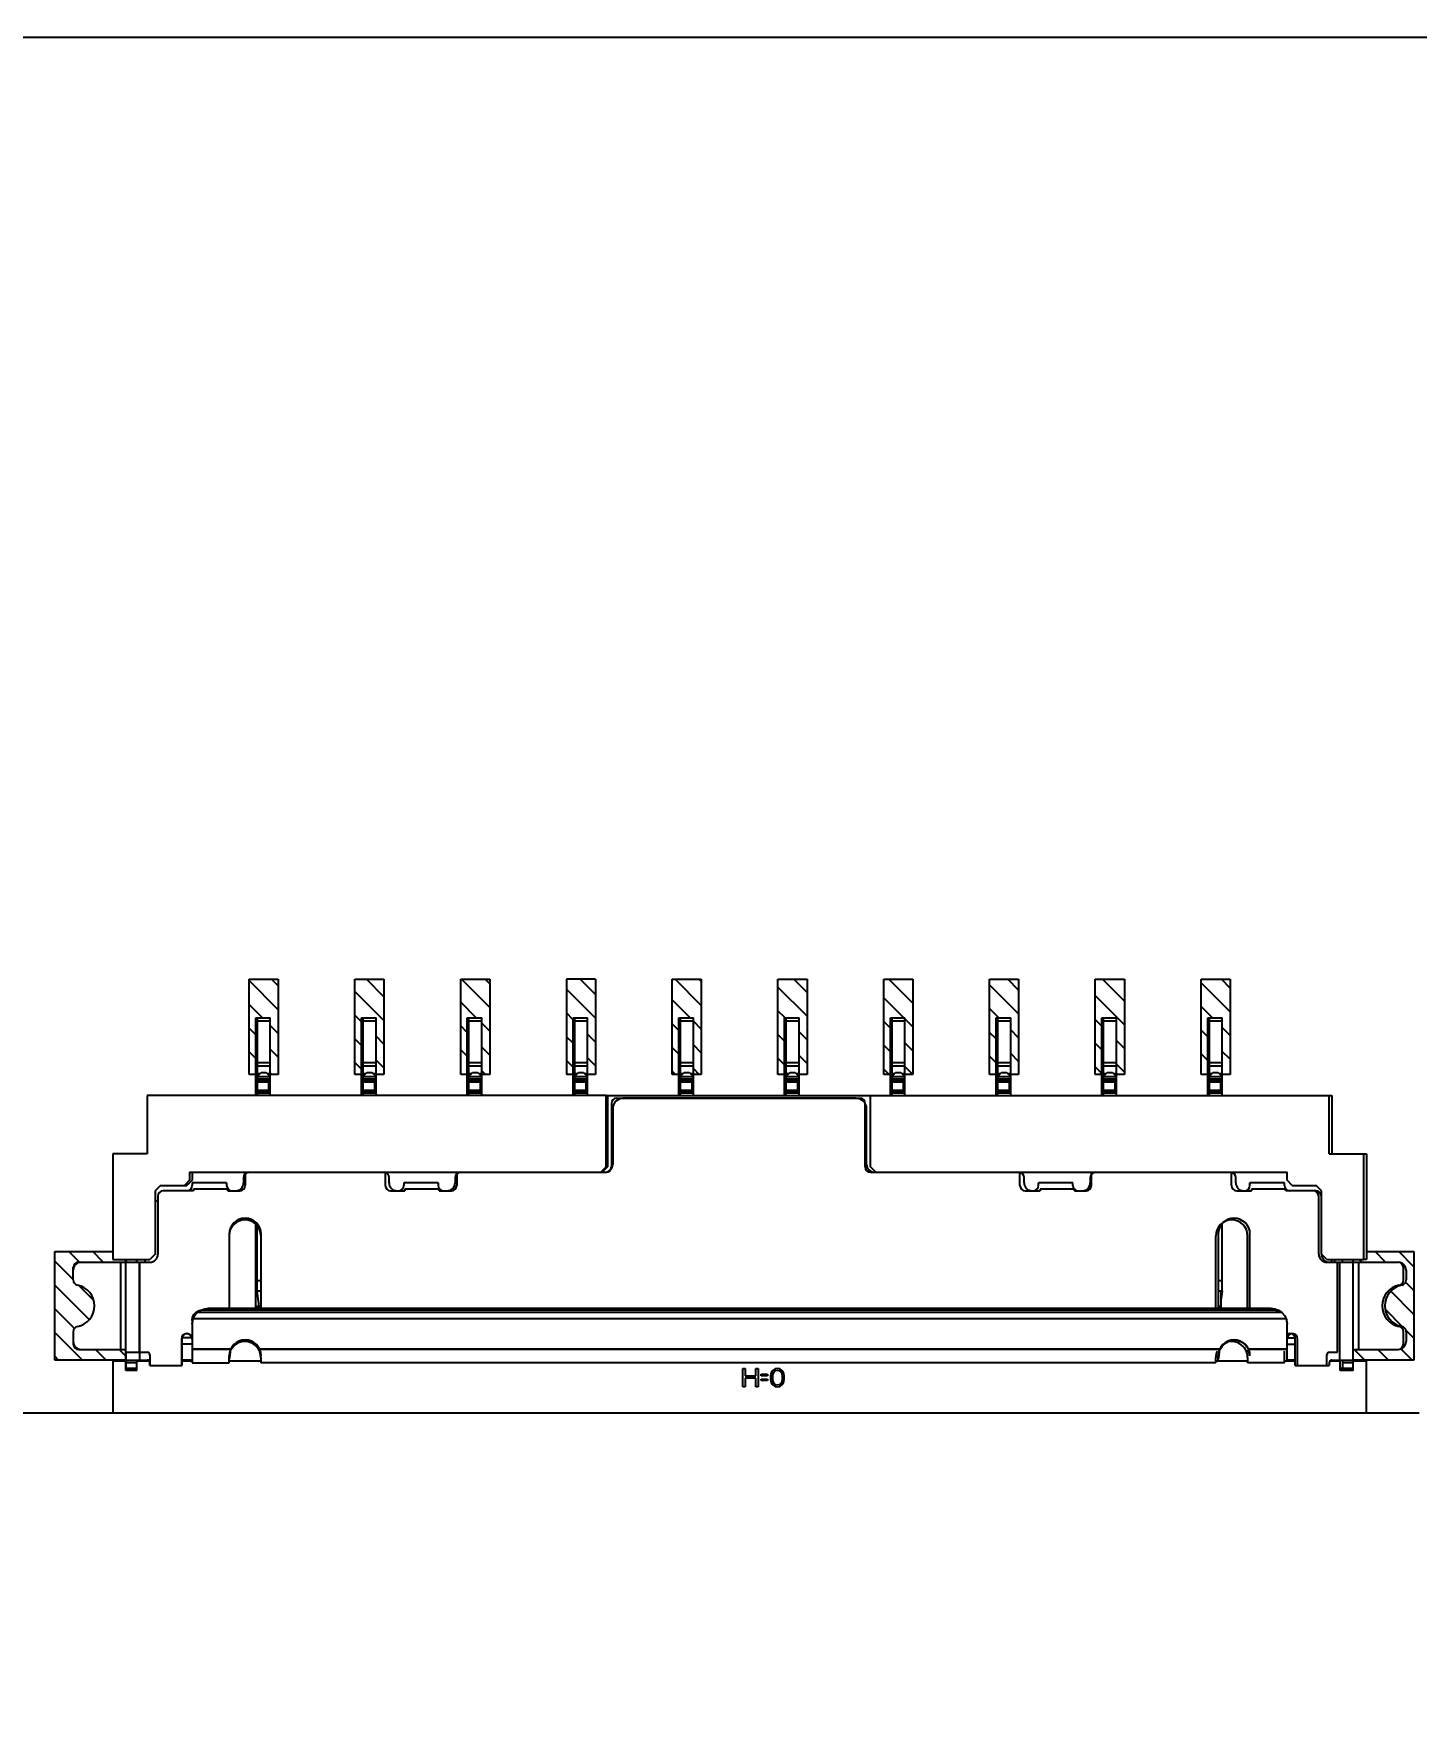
# Model space of a CAD drawing. Header units: millimetres. Extents: x 0 to 594, y 0 to 420.
# Drawn here: x 150.83 to 176.99, y 193.61 to 225.19 of the extents above; entities that cross this region are included whole.
import ezdxf

# ---------------------------------------------------------------- set-up
doc = ezdxf.new("R2010")
doc.units = ezdxf.units.MM
doc.header["$LTSCALE"] = 32.67
doc.layers.get('0').update_dxf_attribs({"linetype": 'CONTINUOUS'})
doc.styles.get("Standard").update_dxf_attribs({"font": 'txt', "width": 0.8})
doc.dimstyles.new('DIMSTYLE_1', dxfattribs={"dimtxt": 2.5, "dimasz": 3, "dimexe": 1.5, "dimexo": 1.2, "dimtad": 1, "dimdsep": 46, "dimtxsty": 'STANDARD', "dimblk": '_FILLED', "dimblk1": '_FILLED', "dimblk2": '_FILLED', "dimcen": 0.09, "dimazin": 2, "dimtp": 0.01, "dimtm": 0.01, "dimtfac": 1, "dimtofl": 0, "dimtmove": 0, "dimatfit": 3, "dimldrblk": '_FILLED', "dimfxl": 1, "dimtolj": 1, "dimarcsym": 0})

# ---------------------------------------------------------------- blocks, each defined once
blk = doc.blocks.new('_FILLED')
at = {"color": 0, "linetype": 'BYBLOCK'}
blk.add_solid([(0, 0), (-1, 0.167), (-1, -0.167)], dxfattribs=at)
blk = doc.blocks.new('*D5')
at = {"color": 7, "linetype": 'CONTINUOUS'}
for p, q in [((255.285, 223.809), (255.285, 182.196)), ((120.285, 192.909), (120.285, 182.196)), ((120.285, 183.696), (187.785, 183.696)), ((255.285, 183.696), (187.785, 183.696))]:
    blk.add_line(p, q, dxfattribs=at)
at = {"color": 7, "linetype": 'CONTINUOUS', "xscale": 3, "yscale": 3, "zscale": 3, "rotation": 180}
blk.add_blockref('_FILLED', (120.285, 183.696), dxfattribs=at)
at = {"color": 7, "linetype": 'CONTINUOUS', "xscale": 3, "yscale": 3, "zscale": 3}
blk.add_blockref('_FILLED', (255.285, 183.696), dxfattribs=at)
at = {"color": 7, "linetype": 'CONTINUOUS', "insert": (186.968, 186.821), "char_height": 2.5, "width": 6, "attachment_point": 2, "line_spacing_factor": 0.9}
blk.add_mtext('135', dxfattribs=at)
blk = doc.blocks.new('*D6')
at = {"color": 7, "linetype": 'CONTINUOUS'}
for p, q in [((255.285, 223.809), (255.285, 175.774)), ((119.285, 219.309), (119.285, 175.774)), ((119.285, 177.274), (187.285, 177.274)), ((255.285, 177.274), (187.285, 177.274))]:
    blk.add_line(p, q, dxfattribs=at)
at = {"color": 7, "linetype": 'CONTINUOUS', "xscale": 3, "yscale": 3, "zscale": 3, "rotation": 180}
blk.add_blockref('_FILLED', (119.285, 177.274), dxfattribs=at)
at = {"color": 7, "linetype": 'CONTINUOUS', "xscale": 3, "yscale": 3, "zscale": 3}
blk.add_blockref('_FILLED', (255.285, 177.274), dxfattribs=at)
at = {"color": 7, "linetype": 'CONTINUOUS', "insert": (187.301, 180.399), "char_height": 2.5, "width": 6, "attachment_point": 2, "line_spacing_factor": 0.9}
blk.add_mtext('136', dxfattribs=at)
blk = doc.blocks.new('*D8')
at = {"color": 7, "linetype": 'CONTINUOUS'}
for p, q in [((95.308, 225.109), (95.308, 230.109)), ((95.308, 230.109), (95.308, 222.809)), ((253.985, 225.109), (93.808, 225.109)), ((95.308, 209.895), (95.308, 222.809)), ((118.085, 220.509), (93.808, 220.509)), ((95.308, 220.509), (95.308, 209.895))]:
    blk.add_line(p, q, dxfattribs=at)
at = {"color": 7, "linetype": 'CONTINUOUS', "xscale": 3, "yscale": 3, "zscale": 3}
for p, rotation in [((95.308, 225.109), 270), ((95.308, 220.509), 90)]:
    blk.add_blockref('_FILLED', p, dxfattribs=dict(at, rotation=rotation))
at = {"color": 7, "linetype": 'CONTINUOUS', "insert": (92.183, 215.895), "char_height": 2.5, "width": 6, "attachment_point": 3, "rotation": 90, "line_spacing_factor": 0.9}
blk.add_mtext('4.6', dxfattribs=at)
blk = doc.blocks.new('*D9')
at = {"color": 7, "linetype": 'CONTINUOUS'}
for p, q in [((253.985, 225.109), (90.133, 225.109)), ((91.633, 225.109), (91.633, 209.609)), ((91.633, 194.109), (91.633, 209.609)), ((119.085, 194.109), (90.133, 194.109))]:
    blk.add_line(p, q, dxfattribs=at)
at = {"color": 7, "linetype": 'CONTINUOUS', "xscale": 3, "yscale": 3, "zscale": 3}
for p, rotation in [((91.633, 225.109), 90), ((91.633, 194.109), 270)]:
    blk.add_blockref('_FILLED', p, dxfattribs=dict(at, rotation=rotation))
at = {"color": 7, "linetype": 'CONTINUOUS', "insert": (88.508, 206.701), "char_height": 2.5, "width": 4, "attachment_point": 2, "rotation": 90, "line_spacing_factor": 0.9}
blk.add_mtext('31', dxfattribs=at)

msp = doc.modelspace()

# ---------------------------------------------------------------- linework, layer by layer
at = {"color": 40, "linetype": 'CONTINUOUS'}
for p, q in [((154.91, 205.509), (154.91, 207.309)), ((154.91, 207.309), (155.46, 207.309)), ((155.46, 206.733), (154.91, 207.283)), ((155.46, 207.182), (155.333, 207.309)), ((155.46, 207.309), (155.46, 205.509)), ((156.91, 205.509), (156.91, 207.309)), ((156.91, 207.309), (157.46, 207.309)), ((157.46, 206.978), (157.129, 207.309)), ((157.46, 207.309), (157.46, 205.509)), ((158.91, 205.509), (158.91, 207.309)), ((158.91, 207.309), (159.46, 207.309)), ((159.46, 206.774), (158.925, 207.309)), ((159.46, 207.223), (159.374, 207.309)), ((159.46, 207.309), (159.46, 205.509)), ((160.91, 207.309), (160.91, 205.509)), ((161.46, 207.309), (160.91, 207.309)), ((161.46, 207.019), (161.17, 207.309)), ((161.46, 207.309), (161.46, 205.509)), ((162.91, 205.509), (162.91, 207.309)), ((162.91, 207.309), (163.46, 207.309)), ((163.46, 206.815), (162.966, 207.309)), ((163.46, 207.264), (163.415, 207.309)), ((163.46, 207.309), (163.46, 205.509)), ((164.91, 205.509), (164.91, 207.309)), ((164.91, 207.309), (165.46, 207.309)), ((165.46, 206.611), (164.91, 207.161)), ((165.46, 207.06), (165.212, 207.309)), ((165.46, 207.309), (165.46, 205.509)), ((166.91, 205.509), (166.91, 207.309)), ((166.91, 207.309), (167.46, 207.309)), ((167.46, 206.856), (167.008, 207.309)), ((167.46, 207.305), (167.457, 207.309)), ((167.46, 207.309), (167.46, 205.509)), ((168.91, 205.509), (168.91, 207.309)), ((168.91, 207.309), (169.46, 207.309)), ((169.46, 206.652), (168.91, 207.202)), ((169.46, 207.101), (169.253, 207.309)), ((169.46, 207.309), (169.46, 205.509)), ((170.91, 205.509), (170.91, 207.309)), ((170.91, 207.309), (171.46, 207.309)), ((171.46, 206.897), (171.049, 207.309)), ((171.46, 207.309), (171.46, 205.509)), ((172.91, 205.509), (172.91, 207.309)), ((172.91, 207.309), (173.46, 207.309)), ((173.46, 206.693), (172.91, 207.243)), ((173.46, 207.142), (173.294, 207.309)), ((173.46, 207.309), (173.46, 205.509)), ((155.165, 206.579), (154.91, 206.834)), ((157.46, 206.529), (156.91, 207.079)), ((159.206, 206.579), (158.91, 206.875)), ((161.46, 206.57), (160.91, 207.12)), ((163.247, 206.579), (162.91, 206.916)), ((167.289, 206.579), (166.91, 206.957)), ((171.46, 206.448), (170.91, 206.998)), ((157.035, 206.505), (156.91, 206.63)), ((161.031, 206.55), (160.91, 206.671)), ((163.46, 206.366), (163.31, 206.516)), ((165.039, 206.583), (164.91, 206.712)), ((167.035, 206.383), (166.91, 206.508)), ((167.46, 206.407), (167.31, 206.557)), ((169.085, 206.579), (168.91, 206.753)), ((171.035, 206.424), (170.91, 206.549)), ((173.126, 206.579), (172.91, 206.794)), ((155.035, 206.26), (154.91, 206.385)), ((155.46, 206.284), (155.31, 206.434)), ((157.035, 206.056), (156.91, 206.181)), ((157.46, 206.08), (157.31, 206.23)), ((159.035, 206.301), (158.91, 206.426)), ((159.46, 206.325), (159.31, 206.475)), ((161.035, 206.097), (160.91, 206.222)), ((161.46, 206.121), (161.31, 206.271)), ((163.035, 206.342), (162.91, 206.467)), ((165.035, 206.138), (164.91, 206.263)), ((165.46, 206.162), (165.31, 206.312)), ((169.035, 206.179), (168.91, 206.304)), ((169.46, 206.203), (169.31, 206.353)), ((173.035, 206.22), (172.91, 206.345)), ((173.46, 206.244), (173.31, 206.394)), ((155.035, 205.811), (154.91, 205.936)), ((155.46, 205.835), (155.31, 205.985)), ((159.035, 205.852), (158.91, 205.977)), ((159.46, 205.876), (159.31, 206.026)), ((163.035, 205.893), (162.91, 206.018)), ((163.46, 205.917), (163.31, 206.067)), ((167.035, 205.934), (166.91, 206.059)), ((167.46, 205.958), (167.31, 206.108)), ((169.46, 205.754), (169.31, 205.904)), ((171.035, 205.975), (170.91, 206.1)), ((171.46, 205.999), (171.31, 206.149)), ((173.035, 205.771), (172.91, 205.896)), ((173.46, 205.795), (173.31, 205.945)), ((157.035, 205.607), (156.91, 205.732)), ((157.46, 205.631), (157.31, 205.781)), ((159.378, 205.509), (159.31, 205.577)), ((161.035, 205.648), (160.91, 205.773)), ((161.46, 205.672), (161.31, 205.822)), ((162.97, 205.509), (162.91, 205.569)), ((163.419, 205.509), (163.31, 205.618)), ((165.035, 205.689), (164.91, 205.814)), ((165.46, 205.713), (165.316, 205.858)), ((167.012, 205.509), (166.91, 205.61)), ((167.46, 205.509), (167.31, 205.659)), ((169.035, 205.73), (168.91, 205.855)), ((171.035, 205.526), (170.91, 205.651)), ((171.46, 205.55), (171.311, 205.7)), ((155.035, 205.509), (154.91, 205.509)), ((155.46, 205.509), (155.31, 205.509)), ((155.337, 205.509), (155.315, 205.532)), ((157.035, 205.509), (156.91, 205.509)), ((157.46, 205.509), (157.31, 205.509)), ((158.929, 205.509), (158.91, 205.528)), ((159.035, 205.509), (158.91, 205.509)), ((159.46, 205.509), (159.31, 205.509)), ((161.035, 205.509), (160.91, 205.509)), ((161.46, 205.509), (161.31, 205.509)), ((163.035, 205.509), (162.91, 205.509)), ((163.46, 205.509), (163.31, 205.509)), ((165.035, 205.509), (164.91, 205.509)), ((165.46, 205.509), (165.31, 205.509)), ((167.035, 205.509), (166.91, 205.509)), ((167.46, 205.509), (167.31, 205.509)), ((169.035, 205.509), (168.91, 205.509)), ((169.46, 205.509), (169.31, 205.509)), ((171.035, 205.509), (170.91, 205.509)), ((171.46, 205.509), (171.31, 205.509)), ((173.035, 205.509), (172.91, 205.509)), ((173.46, 205.509), (173.31, 205.509)), ((151.236, 200.109), (151.236, 202.159)), ((151.236, 202.159), (152.335, 202.159)), ((151.703, 201.959), (151.503, 202.159)), ((152.152, 201.959), (151.952, 202.159)), ((176.035, 202.159), (176.935, 202.159)), ((176.399, 201.959), (176.199, 202.159)), ((176.935, 201.871), (176.648, 202.159)), ((176.935, 202.159), (176.935, 200.109)), ((151.587, 201.626), (151.236, 201.977)), ((152.58, 201.98), (152.551, 202.009)), ((175.95, 201.959), (175.9, 202.009)), ((151.887, 200.877), (151.236, 201.528)), ((151.97, 201.243), (151.699, 201.514)), ((176.935, 201.422), (176.775, 201.582)), ((176.935, 200.973), (176.499, 201.41)), ((151.608, 200.707), (151.236, 201.079)), ((176.725, 200.734), (176.395, 201.065)), ((151.757, 200.109), (151.236, 200.63)), ((176.935, 200.524), (176.777, 200.683)), ((151.308, 200.109), (151.236, 200.181)), ((152.206, 200.109), (152.006, 200.309)), ((152.58, 200.183), (152.455, 200.309)), ((176.004, 200.109), (175.804, 200.309)), ((176.453, 200.109), (176.253, 200.309)), ((176.902, 200.109), (176.69, 200.321)), ((152.58, 200.109), (151.236, 200.109)), ((176.935, 200.109), (175.785, 200.109))]:
    msp.add_line(p, q, dxfattribs=at)
at = {"color": 7, "linetype": 'CONTINUOUS'}
for p, q in [((155.035, 205.11), (155.035, 206.579)), ((155.035, 206.579), (155.31, 206.579)), ((155.06, 206.579), (155.06, 205.475)), ((155.285, 206.575), (155.285, 206.579)), ((155.31, 205.11), (155.31, 206.579)), ((157.035, 205.11), (157.035, 206.579)), ((157.035, 206.579), (157.31, 206.579)), ((157.06, 206.579), (157.06, 205.475)), ((157.285, 206.575), (157.285, 206.579)), ((157.31, 205.11), (157.31, 206.579)), ((159.035, 205.11), (159.035, 206.579)), ((159.035, 206.579), (159.31, 206.579)), ((159.06, 206.579), (159.06, 205.475)), ((159.285, 206.575), (159.285, 206.579)), ((159.31, 205.11), (159.31, 206.579)), ((161.035, 205.11), (161.035, 206.579)), ((161.035, 206.579), (161.31, 206.579)), ((161.06, 206.579), (161.06, 205.475)), ((161.285, 206.575), (161.285, 206.579)), ((161.31, 205.11), (161.31, 206.579)), ((163.035, 205.11), (163.035, 206.579)), ((163.035, 206.579), (163.31, 206.579)), ((163.06, 206.579), (163.06, 205.475)), ((163.285, 206.575), (163.285, 206.579)), ((163.31, 205.11), (163.31, 206.579)), ((165.035, 205.11), (165.035, 206.579)), ((165.035, 206.579), (165.31, 206.579)), ((165.06, 206.579), (165.06, 205.475)), ((165.285, 206.575), (165.285, 206.579)), ((165.31, 205.11), (165.31, 206.579)), ((167.035, 205.11), (167.035, 206.579)), ((167.035, 206.579), (167.31, 206.579)), ((167.06, 206.579), (167.06, 205.475)), ((167.285, 206.575), (167.285, 206.579)), ((167.31, 205.11), (167.31, 206.579)), ((169.035, 205.11), (169.035, 206.579)), ((169.035, 206.579), (169.31, 206.579)), ((169.06, 206.579), (169.06, 205.475)), ((169.285, 206.575), (169.285, 206.579)), ((169.31, 205.11), (169.31, 206.579)), ((171.035, 205.11), (171.035, 206.579)), ((171.035, 206.579), (171.31, 206.579)), ((171.06, 206.579), (171.06, 205.475)), ((171.285, 206.575), (171.285, 206.579)), ((171.31, 205.11), (171.31, 206.579)), ((173.035, 205.11), (173.035, 206.579)), ((173.035, 206.579), (173.31, 206.579)), ((173.06, 206.579), (173.06, 205.475)), ((173.285, 206.575), (173.285, 206.579)), ((173.31, 205.11), (173.31, 206.579)), ((155.035, 205.46), (155.06, 205.46)), ((155.06, 205.469), (155.135, 205.544)), ((155.06, 205.469), (155.06, 205.11)), ((155.06, 205.469), (155.31, 205.469)), ((155.135, 205.544), (155.235, 205.544)), ((155.235, 205.544), (155.31, 205.469)), ((155.285, 205.189), (155.285, 205.36)), ((157.035, 205.46), (157.06, 205.46)), ((157.06, 205.469), (157.135, 205.544)), ((157.06, 205.469), (157.06, 205.11)), ((157.06, 205.469), (157.31, 205.469)), ((157.135, 205.544), (157.235, 205.544)), ((157.235, 205.544), (157.31, 205.469)), ((157.285, 205.189), (157.285, 205.36)), ((159.035, 205.46), (159.06, 205.46)), ((159.06, 205.469), (159.135, 205.544)), ((159.06, 205.469), (159.06, 205.11)), ((159.06, 205.469), (159.31, 205.469)), ((159.135, 205.544), (159.235, 205.544)), ((159.235, 205.544), (159.31, 205.469)), ((159.285, 205.189), (159.285, 205.36)), ((161.035, 205.46), (161.06, 205.46)), ((161.06, 205.469), (161.135, 205.544)), ((161.06, 205.469), (161.06, 205.11)), ((161.06, 205.469), (161.31, 205.469)), ((161.135, 205.544), (161.235, 205.544)), ((161.235, 205.544), (161.31, 205.469)), ((161.285, 205.189), (161.285, 205.36)), ((163.035, 205.46), (163.06, 205.46)), ((163.06, 205.469), (163.135, 205.544)), ((163.06, 205.469), (163.06, 205.11)), ((163.06, 205.469), (163.31, 205.469)), ((163.135, 205.544), (163.235, 205.544)), ((163.235, 205.544), (163.31, 205.469)), ((163.285, 205.189), (163.285, 205.36)), ((165.035, 205.46), (165.06, 205.46)), ((165.06, 205.469), (165.135, 205.544)), ((165.06, 205.469), (165.06, 205.11)), ((165.06, 205.469), (165.31, 205.469)), ((165.135, 205.544), (165.235, 205.544)), ((165.235, 205.544), (165.31, 205.469)), ((165.285, 205.189), (165.285, 205.36)), ((167.035, 205.46), (167.06, 205.46)), ((167.06, 205.469), (167.135, 205.544)), ((167.06, 205.469), (167.06, 205.11)), ((167.06, 205.469), (167.31, 205.469)), ((167.135, 205.544), (167.235, 205.544)), ((167.235, 205.544), (167.31, 205.469)), ((167.285, 205.189), (167.285, 205.36)), ((169.035, 205.46), (169.06, 205.46)), ((169.06, 205.469), (169.135, 205.544)), ((169.06, 205.469), (169.06, 205.11)), ((169.06, 205.469), (169.31, 205.469)), ((169.135, 205.544), (169.235, 205.544)), ((169.235, 205.544), (169.31, 205.469)), ((169.285, 205.189), (169.285, 205.36)), ((171.035, 205.46), (171.06, 205.46)), ((171.06, 205.469), (171.135, 205.544)), ((171.06, 205.469), (171.06, 205.11)), ((171.06, 205.469), (171.31, 205.469)), ((171.135, 205.544), (171.235, 205.544)), ((171.235, 205.544), (171.31, 205.469)), ((171.285, 205.189), (171.285, 205.36)), ((173.035, 205.46), (173.06, 205.46)), ((173.06, 205.469), (173.135, 205.544)), ((173.06, 205.469), (173.06, 205.11)), ((173.06, 205.469), (173.31, 205.469)), ((173.135, 205.544), (173.235, 205.544)), ((173.235, 205.544), (173.31, 205.469)), ((173.285, 205.189), (173.285, 205.36)), ((152.985, 205.11), (152.985, 204.01)), ((161.66, 205.11), (152.985, 205.11)), ((161.66, 203.759), (161.66, 205.11)), ((161.66, 205.109), (166.66, 205.109)), ((161.685, 205.109), (161.685, 203.759)), ((161.76, 204.96), (161.76, 203.759)), ((161.86, 205.06), (166.46, 205.06)), ((166.385, 205.059), (161.985, 205.059)), ((166.56, 203.759), (166.56, 204.96)), ((166.66, 203.759), (166.66, 205.11)), ((166.66, 205.11), (175.335, 205.11)), ((175.335, 204.01), (175.335, 205.11)), ((175.335, 205.109), (175.385, 205.109)), ((175.385, 205.109), (175.385, 204.009)), ((161.785, 204.859), (161.785, 203.809)), ((166.585, 203.809), (166.585, 204.859)), ((152.335, 204.01), (152.335, 202.01)), ((152.985, 204.01), (152.335, 204.01)), ((175.335, 204.01), (175.985, 204.01)), ((175.985, 202.01), (175.985, 204.01)), ((175.985, 204.009), (176.035, 204.009)), ((176.035, 204.009), (176.035, 202.009)), ((153.785, 203.659), (153.785, 203.509)), ((153.785, 203.659), (161.66, 203.659)), ((153.835, 203.659), (153.835, 203.509)), ((154.835, 203.659), (154.835, 203.409)), ((157.485, 203.659), (157.485, 203.409)), ((158.835, 203.659), (158.835, 203.409)), ((161.66, 203.759), (161.56, 203.659)), ((161.685, 203.759), (161.585, 203.659)), ((166.76, 203.659), (166.66, 203.759)), ((166.66, 203.659), (174.535, 203.659)), ((169.485, 203.409), (169.485, 203.655)), ((170.835, 203.409), (170.835, 203.659)), ((173.485, 203.409), (173.485, 203.655)), ((174.535, 203.509), (174.535, 203.659)), ((153.235, 203.409), (153.135, 203.309)), ((153.235, 203.409), (153.735, 203.409)), ((153.785, 203.509), (153.685, 203.409)), ((153.835, 203.509), (153.735, 203.409)), ((153.835, 203.459), (153.835, 203.409)), ((153.855, 203.339), (153.855, 203.309)), ((154.485, 203.459), (154.485, 203.409)), ((154.505, 203.309), (154.505, 203.339)), ((154.805, 203.559), (154.805, 203.459)), ((157.555, 203.459), (157.555, 203.559)), ((157.835, 203.459), (157.835, 203.409)), ((157.855, 203.339), (157.855, 203.309)), ((158.485, 203.459), (158.485, 203.409)), ((158.505, 203.309), (158.505, 203.339)), ((158.805, 203.559), (158.805, 203.459)), ((169.565, 203.459), (169.565, 203.559)), ((169.835, 203.409), (169.835, 203.459)), ((169.865, 203.339), (169.865, 203.309)), ((170.485, 203.409), (170.485, 203.459)), ((170.515, 203.309), (170.515, 203.339)), ((170.815, 203.559), (170.815, 203.459)), ((173.565, 203.459), (173.565, 203.559)), ((173.835, 203.409), (173.835, 203.459)), ((173.865, 203.339), (173.865, 203.309)), ((174.485, 203.409), (174.485, 203.459)), ((174.515, 203.309), (174.515, 203.339)), ((174.635, 203.409), (174.535, 203.509)), ((174.635, 203.409), (175.085, 203.409)), ((175.185, 203.309), (175.085, 203.409)), ((153.135, 203.309), (153.135, 202.11)), ((153.185, 203.11), (153.135, 203.11)), ((153.185, 203.209), (153.185, 202.109)), ((153.855, 203.309), (153.285, 203.309)), ((154.505, 203.309), (154.735, 203.309)), ((157.585, 203.309), (157.855, 203.309)), ((158.505, 203.309), (158.735, 203.309)), ((169.585, 203.309), (169.865, 203.309)), ((170.515, 203.309), (170.735, 203.309)), ((173.585, 203.309), (173.865, 203.309)), ((175.085, 203.309), (174.515, 203.309)), ((175.135, 202.109), (175.135, 203.209)), ((175.185, 202.11), (175.185, 203.309)), ((154.53, 202.459), (154.53, 201.086)), ((154.535, 202.489), (154.535, 201.086)), ((155.035, 201.118), (155.035, 202.673)), ((155.06, 201.409), (155.06, 202.648)), ((155.13, 202.459), (155.13, 201.086)), ((155.135, 201.086), (155.135, 202.489)), ((173.19, 201.086), (173.19, 202.459)), ((173.235, 202.489), (173.235, 201.086)), ((173.31, 201.409), (173.31, 202.683)), ((173.79, 201.086), (173.79, 202.459)), ((173.835, 201.086), (173.835, 202.489)), ((153.135, 202.11), (153.035, 202.01)), ((175.285, 202.01), (175.185, 202.11)), ((151.585, 201.624), (151.585, 201.859)), ((151.685, 201.959), (153.035, 201.959)), ((152.335, 202.01), (153.035, 202.01)), ((152.58, 202.009), (152.58, 201.963)), ((152.58, 199.909), (152.58, 201.959)), ((152.585, 202.009), (152.585, 201.959)), ((152.785, 201.959), (152.785, 202.01)), ((152.935, 202.01), (152.935, 201.959)), ((175.285, 202.01), (175.985, 202.01)), ((175.285, 201.959), (176.635, 201.959)), ((175.385, 201.959), (175.385, 202.01)), ((175.435, 202.009), (175.435, 201.959)), ((175.585, 201.959), (175.585, 202.009)), ((175.785, 199.909), (175.785, 202.009)), ((176.035, 202.009), (175.985, 202.009)), ((176.735, 201.624), (176.735, 201.859)), ((176.785, 201.809), (176.785, 201.624)), ((155.13, 201.609), (155.06, 201.609)), ((173.31, 201.609), (173.235, 201.609)), ((155.102, 201.131), (155.06, 201.409)), ((155.13, 201.409), (155.06, 201.409)), ((173.31, 201.409), (173.235, 201.409)), ((173.285, 201.409), (173.285, 201.118)), ((173.31, 201.409), (173.285, 201.242)), ((153.83, 200.859), (153.84, 200.921)), ((153.83, 200.859), (153.83, 200.059)), ((153.835, 200.789), (153.847, 200.87)), ((153.835, 200.786), (153.837, 200.82)), ((153.837, 200.82), (153.843, 200.853)), ((153.843, 200.853), (153.853, 200.886)), ((153.847, 200.87), (153.88, 200.946)), ((153.853, 200.886), (153.856, 200.891)), ((174.518, 200.886), (153.853, 200.886)), ((153.88, 200.946), (153.932, 201.009)), ((153.913, 201.021), (153.968, 201.049)), ((174.439, 201.009), (153.932, 201.009)), ((153.968, 201.049), (154.03, 201.059)), ((154.03, 201.059), (174.29, 201.059)), ((154.066, 201.078), (154.101, 201.084)), ((154.101, 201.084), (154.135, 201.086)), ((174.235, 201.086), (154.135, 201.086)), ((155.13, 201.121), (155.035, 201.121)), ((155.047, 201.086), (155.035, 201.118)), ((173.285, 201.121), (173.235, 201.121)), ((173.285, 201.118), (173.273, 201.086)), ((174.235, 201.086), (174.27, 201.084)), ((174.27, 201.084), (174.305, 201.078)), ((174.305, 201.078), (174.339, 201.068)), ((174.439, 201.009), (174.491, 200.946)), ((174.491, 200.946), (174.524, 200.87)), ((174.515, 200.891), (174.518, 200.886)), ((174.524, 200.87), (174.535, 200.789)), ((174.534, 200.82), (174.535, 200.786)), ((151.585, 200.644), (151.585, 200.409)), ((153.63, 200.509), (153.63, 200.009)), ((153.635, 200.509), (153.635, 200.009)), ((153.826, 200.53), (153.64, 200.53)), ((153.835, 200.789), (153.835, 200.247)), ((174.535, 200.089), (174.535, 200.789)), ((174.54, 200.53), (174.685, 200.53)), ((174.69, 200.009), (174.69, 200.509)), ((174.735, 200.009), (174.735, 200.509)), ((176.735, 200.409), (176.735, 200.644)), ((176.785, 200.644), (176.785, 200.459)), ((151.685, 200.309), (152.578, 200.309)), ((152.58, 200.259), (152.98, 200.259)), ((152.585, 199.909), (152.585, 200.259)), ((153.03, 200.209), (153.03, 200.009)), ((153.83, 200.409), (153.635, 200.409)), ((153.835, 200.276), (153.83, 200.276)), ((154.535, 200.089), (154.535, 200.189)), ((154.543, 200.154), (154.551, 200.202)), ((154.551, 200.202), (154.558, 200.258)), ((154.558, 200.258), (154.566, 200.318)), ((154.753, 200.474), (154.677, 200.44)), ((154.835, 200.486), (154.753, 200.474)), ((154.918, 200.474), (154.835, 200.486)), ((154.994, 200.44), (154.918, 200.474)), ((155.058, 200.387), (154.994, 200.44)), ((155.105, 200.318), (155.058, 200.387)), ((155.105, 200.318), (155.113, 200.258)), ((155.113, 200.258), (155.12, 200.202)), ((155.12, 200.202), (155.128, 200.153)), ((173.235, 200.089), (173.235, 200.189)), ((173.243, 200.154), (173.251, 200.202)), ((173.251, 200.202), (173.258, 200.258)), ((173.258, 200.258), (173.266, 200.318)), ((173.269, 200.314), (173.313, 200.379)), ((173.453, 200.474), (173.377, 200.44)), ((173.535, 200.486), (173.453, 200.474)), ((173.618, 200.474), (173.535, 200.486)), ((173.694, 200.44), (173.618, 200.474)), ((173.758, 200.387), (173.694, 200.44)), ((173.805, 200.318), (173.758, 200.387)), ((173.81, 200.276), (173.767, 200.276)), ((173.805, 200.318), (173.813, 200.258)), ((173.813, 200.258), (173.82, 200.202)), ((174.49, 200.059), (174.49, 200.276)), ((174.535, 200.409), (174.69, 200.409)), ((175.29, 200.009), (175.29, 200.209)), ((175.34, 200.259), (175.49, 200.259)), ((175.785, 200.309), (176.635, 200.309)), ((152.335, 200.089), (152.335, 199.109)), ((152.585, 200.089), (152.335, 200.089)), ((152.785, 199.909), (152.58, 199.909)), ((152.585, 200.109), (152.985, 200.109)), ((152.785, 199.909), (152.785, 200.109)), ((153.035, 200.089), (152.785, 200.089)), ((153.03, 200.009), (153.635, 200.009)), ((153.035, 200.009), (153.035, 200.059)), ((153.83, 200.109), (153.635, 200.109)), ((153.835, 200.089), (153.635, 200.089)), ((153.83, 200.059), (154.53, 200.059)), ((154.53, 200.059), (154.53, 200.159)), ((154.535, 200.089), (154.53, 200.089)), ((154.535, 200.117), (154.543, 200.154)), ((155.135, 200.089), (154.535, 200.089)), ((155.13, 200.159), (155.13, 200.059)), ((173.19, 200.059), (155.13, 200.059)), ((164.244, 199.602), (164.244, 199.951)), ((164.244, 199.951), (164.287, 199.951)), ((164.287, 199.951), (164.287, 199.81)), ((164.491, 199.81), (164.491, 199.951)), ((164.491, 199.951), (164.535, 199.951)), ((164.535, 199.951), (164.535, 199.602)), ((164.782, 199.869), (164.775, 199.847)), ((164.797, 199.899), (164.782, 199.869)), ((164.819, 199.921), (164.797, 199.899)), ((164.84, 199.892), (164.811, 199.847)), ((164.855, 199.944), (164.819, 199.921)), ((164.862, 199.907), (164.84, 199.892)), ((164.899, 199.951), (164.855, 199.944)), ((164.899, 199.914), (164.862, 199.907)), ((164.942, 199.944), (164.899, 199.951)), ((164.935, 199.907), (164.899, 199.914)), ((164.957, 199.892), (164.935, 199.907)), ((164.979, 199.921), (164.942, 199.944)), ((164.986, 199.847), (164.957, 199.892)), ((165.001, 199.899), (164.979, 199.921)), ((165.015, 199.869), (165.001, 199.899)), ((165.022, 199.847), (165.015, 199.869)), ((173.19, 200.059), (173.19, 200.159)), ((173.235, 200.089), (173.19, 200.089)), ((173.235, 200.117), (173.243, 200.154)), ((173.79, 200.089), (173.235, 200.089)), ((173.79, 200.159), (173.79, 200.059)), ((174.49, 200.059), (173.79, 200.059)), ((174.535, 200.089), (174.49, 200.089)), ((174.69, 200.109), (174.535, 200.109)), ((174.69, 200.089), (174.535, 200.089)), ((174.69, 200.009), (175.335, 200.009)), ((175.535, 200.089), (175.335, 200.089)), ((175.335, 200.059), (175.335, 200.009)), ((175.385, 200.109), (175.785, 200.109)), ((175.54, 199.909), (175.54, 200.109)), ((175.785, 199.909), (175.54, 199.909)), ((175.585, 200.109), (175.585, 199.909)), ((176.035, 200.089), (175.785, 200.089)), ((176.035, 199.109), (176.035, 200.089)), ((164.287, 199.602), (164.244, 199.602)), ((164.287, 199.81), (164.491, 199.81)), ((164.287, 199.765), (164.287, 199.602)), ((164.491, 199.765), (164.287, 199.765)), ((164.491, 199.602), (164.491, 199.765)), ((164.535, 199.602), (164.491, 199.602)), ((164.593, 199.81), (164.593, 199.84)), ((164.593, 199.84), (164.709, 199.84)), ((164.709, 199.81), (164.593, 199.81)), ((164.593, 199.721), (164.593, 199.75)), ((164.593, 199.75), (164.709, 199.75)), ((164.709, 199.721), (164.593, 199.721)), ((164.709, 199.84), (164.709, 199.81)), ((164.709, 199.75), (164.709, 199.721)), ((164.775, 199.847), (164.768, 199.81)), ((164.768, 199.81), (164.768, 199.743)), ((164.768, 199.743), (164.775, 199.706)), ((164.775, 199.706), (164.782, 199.684)), ((164.782, 199.684), (164.797, 199.654)), ((164.797, 199.654), (164.819, 199.632)), ((164.811, 199.847), (164.804, 199.803)), ((164.804, 199.803), (164.804, 199.75)), ((164.804, 199.75), (164.811, 199.706)), ((164.811, 199.706), (164.84, 199.661)), ((164.819, 199.632), (164.855, 199.609)), ((164.84, 199.661), (164.862, 199.646)), ((164.855, 199.609), (164.899, 199.602)), ((164.862, 199.646), (164.899, 199.639)), ((164.899, 199.639), (164.935, 199.646)), ((164.899, 199.602), (164.942, 199.609)), ((164.935, 199.646), (164.957, 199.661)), ((164.942, 199.609), (164.979, 199.632)), ((164.957, 199.661), (164.986, 199.706)), ((164.979, 199.632), (165.001, 199.654)), ((164.993, 199.803), (164.986, 199.847)), ((164.986, 199.706), (164.993, 199.75)), ((164.993, 199.75), (164.993, 199.803)), ((165.001, 199.654), (165.015, 199.684)), ((165.015, 199.684), (165.022, 199.706)), ((165.03, 199.81), (165.022, 199.847)), ((165.022, 199.706), (165.03, 199.743)), ((165.03, 199.743), (165.03, 199.81)), ((145.706, 199.109), (152.335, 199.109)), ((152.335, 199.109), (176.035, 199.109)), ((176.035, 199.109), (177.035, 199.109))]:
    msp.add_line(p, q, dxfattribs=at)
at = {"color": 9, "linetype": 'CONTINUOUS'}
for p, q in [((155.06, 206.544), (155.035, 206.544)), ((155.31, 206.513), (155.06, 206.513)), ((157.06, 206.544), (157.035, 206.544)), ((157.31, 206.513), (157.06, 206.513)), ((159.06, 206.544), (159.035, 206.544)), ((159.31, 206.513), (159.06, 206.513)), ((161.06, 206.544), (161.035, 206.544)), ((161.31, 206.513), (161.06, 206.513)), ((163.06, 206.544), (163.035, 206.544)), ((163.31, 206.513), (163.06, 206.513)), ((165.06, 206.544), (165.035, 206.544)), ((165.31, 206.513), (165.06, 206.513)), ((167.06, 206.544), (167.035, 206.544)), ((167.31, 206.513), (167.06, 206.513)), ((169.06, 206.544), (169.035, 206.544)), ((169.31, 206.513), (169.06, 206.513)), ((171.06, 206.544), (171.035, 206.544)), ((171.31, 206.513), (171.06, 206.513)), ((173.06, 206.544), (173.035, 206.544)), ((173.31, 206.513), (173.06, 206.513)), ((155.035, 205.827), (155.06, 205.827)), ((155.06, 205.706), (155.035, 205.706)), ((155.035, 205.548), (155.06, 205.548)), ((155.06, 205.735), (155.31, 205.735)), ((155.31, 205.662), (155.06, 205.662)), ((157.035, 205.827), (157.06, 205.827)), ((157.06, 205.706), (157.035, 205.706)), ((157.035, 205.548), (157.06, 205.548)), ((157.06, 205.735), (157.31, 205.735)), ((157.31, 205.662), (157.06, 205.662)), ((159.035, 205.827), (159.06, 205.827)), ((159.06, 205.706), (159.035, 205.706)), ((159.035, 205.548), (159.06, 205.548)), ((159.06, 205.735), (159.31, 205.735)), ((159.31, 205.662), (159.06, 205.662)), ((161.035, 205.827), (161.06, 205.827)), ((161.06, 205.706), (161.035, 205.706)), ((161.035, 205.548), (161.06, 205.548)), ((161.06, 205.735), (161.31, 205.735)), ((161.31, 205.662), (161.06, 205.662)), ((163.035, 205.827), (163.06, 205.827)), ((163.06, 205.706), (163.035, 205.706)), ((163.035, 205.548), (163.06, 205.548)), ((163.06, 205.735), (163.31, 205.735)), ((163.31, 205.662), (163.06, 205.662)), ((165.035, 205.827), (165.06, 205.827)), ((165.06, 205.706), (165.035, 205.706)), ((165.035, 205.548), (165.06, 205.548)), ((165.06, 205.735), (165.31, 205.735)), ((165.31, 205.662), (165.06, 205.662)), ((167.035, 205.827), (167.06, 205.827)), ((167.06, 205.706), (167.035, 205.706)), ((167.035, 205.548), (167.06, 205.548)), ((167.06, 205.735), (167.31, 205.735)), ((167.31, 205.662), (167.06, 205.662)), ((169.035, 205.827), (169.06, 205.827)), ((169.06, 205.706), (169.035, 205.706)), ((169.035, 205.548), (169.06, 205.548)), ((169.06, 205.735), (169.31, 205.735)), ((169.31, 205.662), (169.06, 205.662)), ((171.035, 205.827), (171.06, 205.827)), ((171.06, 205.706), (171.035, 205.706)), ((171.035, 205.548), (171.06, 205.548)), ((171.06, 205.735), (171.31, 205.735)), ((171.31, 205.662), (171.06, 205.662)), ((173.035, 205.827), (173.06, 205.827)), ((173.06, 205.706), (173.035, 205.706)), ((173.035, 205.548), (173.06, 205.548)), ((173.06, 205.735), (173.31, 205.735)), ((173.31, 205.662), (173.06, 205.662)), ((155.285, 205.36), (155.035, 205.36)), ((155.06, 205.528), (155.119, 205.528)), ((155.06, 205.52), (155.112, 205.52)), ((155.31, 205.419), (155.06, 205.419)), ((155.31, 205.389), (155.06, 205.389)), ((155.252, 205.528), (155.31, 205.528)), ((155.259, 205.52), (155.31, 205.52)), ((157.285, 205.36), (157.035, 205.36)), ((157.06, 205.528), (157.119, 205.528)), ((157.06, 205.52), (157.112, 205.52)), ((157.31, 205.419), (157.06, 205.419)), ((157.31, 205.389), (157.06, 205.389)), ((157.252, 205.528), (157.31, 205.528)), ((157.259, 205.52), (157.31, 205.52)), ((159.285, 205.36), (159.035, 205.36)), ((159.06, 205.528), (159.119, 205.528)), ((159.06, 205.52), (159.112, 205.52)), ((159.31, 205.419), (159.06, 205.419)), ((159.31, 205.389), (159.06, 205.389)), ((159.252, 205.528), (159.31, 205.528)), ((159.259, 205.52), (159.31, 205.52)), ((161.285, 205.36), (161.035, 205.36)), ((161.06, 205.528), (161.119, 205.528)), ((161.112, 205.52), (161.06, 205.52)), ((161.31, 205.419), (161.06, 205.419)), ((161.06, 205.389), (161.31, 205.389)), ((161.252, 205.528), (161.31, 205.528)), ((161.31, 205.52), (161.259, 205.52)), ((163.285, 205.36), (163.035, 205.36)), ((163.06, 205.528), (163.119, 205.528)), ((163.06, 205.52), (163.112, 205.52)), ((163.31, 205.419), (163.06, 205.419)), ((163.31, 205.389), (163.06, 205.389)), ((163.252, 205.528), (163.31, 205.528)), ((163.259, 205.52), (163.31, 205.52)), ((165.285, 205.36), (165.035, 205.36)), ((165.06, 205.528), (165.119, 205.528)), ((165.06, 205.52), (165.112, 205.52)), ((165.31, 205.419), (165.06, 205.419)), ((165.31, 205.389), (165.06, 205.389)), ((165.252, 205.528), (165.31, 205.528)), ((165.259, 205.52), (165.31, 205.52)), ((167.285, 205.36), (167.035, 205.36)), ((167.06, 205.528), (167.119, 205.528)), ((167.06, 205.52), (167.112, 205.52)), ((167.31, 205.419), (167.06, 205.419)), ((167.31, 205.389), (167.06, 205.389)), ((167.252, 205.528), (167.31, 205.528)), ((167.259, 205.52), (167.31, 205.52)), ((169.285, 205.36), (169.035, 205.36)), ((169.06, 205.528), (169.119, 205.528)), ((169.06, 205.52), (169.112, 205.52)), ((169.31, 205.419), (169.06, 205.419)), ((169.31, 205.389), (169.06, 205.389)), ((169.252, 205.528), (169.31, 205.528)), ((169.259, 205.52), (169.31, 205.52)), ((171.285, 205.36), (171.035, 205.36)), ((171.06, 205.528), (171.119, 205.528)), ((171.06, 205.52), (171.112, 205.52)), ((171.31, 205.419), (171.06, 205.419)), ((171.31, 205.389), (171.06, 205.389)), ((171.252, 205.528), (171.31, 205.528)), ((171.259, 205.52), (171.31, 205.52)), ((173.285, 205.36), (173.035, 205.36)), ((173.06, 205.528), (173.119, 205.528)), ((173.06, 205.52), (173.112, 205.52)), ((173.31, 205.419), (173.06, 205.419)), ((173.31, 205.389), (173.06, 205.389)), ((173.252, 205.528), (173.31, 205.528)), ((173.259, 205.52), (173.31, 205.52)), ((155.035, 205.21), (155.285, 205.21)), ((155.06, 205.189), (155.31, 205.189)), ((155.06, 205.159), (155.31, 205.159)), ((157.035, 205.21), (157.285, 205.21)), ((157.06, 205.189), (157.31, 205.189)), ((157.06, 205.159), (157.31, 205.159)), ((159.035, 205.21), (159.285, 205.21)), ((159.06, 205.189), (159.31, 205.189)), ((159.06, 205.159), (159.31, 205.159)), ((161.035, 205.21), (161.285, 205.21)), ((161.06, 205.189), (161.31, 205.189)), ((161.06, 205.159), (161.31, 205.159)), ((163.035, 205.21), (163.285, 205.21)), ((163.06, 205.189), (163.31, 205.189)), ((163.06, 205.159), (163.31, 205.159)), ((165.035, 205.21), (165.285, 205.21)), ((165.06, 205.189), (165.31, 205.189)), ((165.06, 205.159), (165.31, 205.159)), ((167.035, 205.21), (167.285, 205.21)), ((167.06, 205.189), (167.31, 205.189)), ((167.06, 205.159), (167.31, 205.159)), ((169.035, 205.21), (169.285, 205.21)), ((169.06, 205.189), (169.31, 205.189)), ((169.06, 205.159), (169.31, 205.159)), ((171.035, 205.21), (171.285, 205.21)), ((171.06, 205.189), (171.31, 205.189)), ((171.06, 205.159), (171.31, 205.159)), ((173.035, 205.21), (173.285, 205.21)), ((173.06, 205.189), (173.31, 205.189)), ((173.06, 205.159), (173.31, 205.159)), ((154.485, 203.459), (153.835, 203.459)), ((154.505, 203.339), (153.855, 203.339)), ((158.485, 203.459), (157.835, 203.459)), ((158.505, 203.339), (157.855, 203.339)), ((170.485, 203.459), (169.835, 203.459)), ((170.515, 203.339), (169.865, 203.339)), ((174.485, 203.459), (173.835, 203.459)), ((174.515, 203.339), (173.865, 203.339)), ((152.485, 200.309), (152.485, 201.959)), ((152.83, 201.959), (152.83, 200.259)), ((152.835, 201.959), (152.835, 200.109)), ((175.49, 200.259), (175.49, 201.959)), ((175.535, 200.109), (175.535, 201.959)), ((175.885, 201.959), (175.885, 200.309)), ((152.585, 200.209), (152.58, 200.209)), ((154.564, 200.318), (153.835, 200.318)), ((153.835, 200.318), (154.566, 200.318)), ((155.105, 200.318), (173.266, 200.318)), ((173.264, 200.318), (155.107, 200.318)), ((173.805, 200.318), (174.535, 200.318)), ((174.535, 200.318), (173.807, 200.318)), ((152.58, 199.959), (152.785, 199.959)), ((152.785, 200.059), (152.585, 200.059)), ((175.54, 199.959), (175.785, 199.959)), ((175.785, 200.059), (175.585, 200.059))]:
    msp.add_line(p, q, dxfattribs=at)
at = {"color": 7, "linetype": 'CONTINUOUS'}
for points in [[(153.84, 200.921), (153.869, 200.977), (153.913, 201.021)], [(153.998, 201.054), (154.032, 201.068), (154.066, 201.078)], [(174.29, 201.059), (174.352, 201.049), (174.408, 201.021)], [(174.339, 201.068), (174.373, 201.054), (174.407, 201.034), (174.439, 201.009)], [(174.518, 200.886), (174.528, 200.853), (174.534, 200.82)], [(154.677, 200.44), (154.613, 200.387), (154.566, 200.318)], [(173.377, 200.44), (173.313, 200.387), (173.266, 200.318)], [(173.313, 200.379), (173.377, 200.432), (173.409, 200.447)]]:
    msp.add_lwpolyline(points, dxfattribs=at)
for centre, radius, start, end in [((161.86, 204.96), 0.1, 90, 180), ((161.985, 204.859), 0.2, 90, 180), ((166.385, 204.859), 0.2, 0, 90), ((166.46, 204.96), 0.1, 360, 90), ((154.905, 203.559), 0.1, 90, 180), ((157.455, 203.559), 0.1, 0, 72.2138), ((158.905, 203.559), 0.1, 90, 180), ((161.635, 203.809), 0.15, 270, 360), ((161.66, 203.759), 0.1, 270, 360), ((166.66, 203.759), 0.1, 180, 270), ((166.735, 203.809), 0.15, 180, 270), ((169.465, 203.559), 0.1, 0, 77.9946), ((170.915, 203.559), 0.1, 90, 180), ((173.465, 203.559), 0.1, 0, 77.9946), ((153.735, 203.409), 0.1, 270, 0), ((154.585, 203.409), 0.1, 180, 270), ((154.655, 203.459), 0.15, 270, 360), ((154.735, 203.409), 0.1, 270, 0), ((157.585, 203.409), 0.1, 180, 270), ((157.705, 203.459), 0.15, 180, 270), ((157.735, 203.409), 0.1, 270, 0), ((158.585, 203.409), 0.1, 180, 270), ((158.655, 203.459), 0.15, 270, 360), ((158.735, 203.409), 0.1, 270, 0), ((169.585, 203.409), 0.1, 180, 270), ((169.715, 203.459), 0.15, 180, 270), ((169.735, 203.409), 0.1, 270, 360), ((170.585, 203.409), 0.1, 180, 270), ((170.665, 203.459), 0.15, 270, 360), ((170.735, 203.409), 0.1, 270, 360), ((173.585, 203.409), 0.1, 180, 270), ((173.715, 203.459), 0.15, 180, 270), ((173.735, 203.409), 0.1, 270, 360), ((174.585, 203.409), 0.1, 180, 270), ((153.285, 203.209), 0.1, 90, 180), ((175.035, 203.209), 0.1, 360, 90), ((175.085, 203.209), 0.1, 0, 90), ((154.83, 202.459), 0.3, 360, 180), ((154.835, 202.489), 0.3, 0, 180), ((173.49, 202.459), 0.3, 360, 180), ((173.535, 202.489), 0.3, 0, 180), ((153.035, 202.109), 0.15, 270, 360), ((175.285, 202.109), 0.15, 180, 270), ((175.335, 202.109), 0.15, 180, 270), ((151.735, 201.809), 0.15, 90, 180), ((151.685, 201.859), 0.1, 90, 180), ((176.635, 201.809), 0.15, 0, 90), ((176.635, 201.859), 0.1, 360, 90), ((151.685, 201.624), 0.1, 180, 258.463), ((151.585, 201.134), 0.4, 281.5604, 78.4396), ((151.585, 201.134), 0.4, 281.537, 78.463), ((176.735, 201.134), 0.4, 101.537, 258.463), ((176.785, 201.134), 0.4, 101.537, 258.463), ((176.786, 201.134), 0.4, 101.5604, 258.4396), ((176.635, 201.624), 0.1, 281.537, 0), ((176.685, 201.624), 0.1, 281.537, 360), ((151.685, 200.644), 0.1, 101.537, 180), ((153.73, 200.509), 0.1, 360, 180), ((153.735, 200.509), 0.1, 22.6251, 180), ((174.59, 200.509), 0.1, 0, 124.116), ((174.635, 200.509), 0.1, 0, 180), ((176.635, 200.644), 0.1, 0, 78.463), ((176.685, 200.644), 0.1, 0, 78.463), ((151.735, 200.459), 0.15, 180, 270), ((151.685, 200.409), 0.1, 180, 270), ((152.98, 200.209), 0.05, 0, 90), ((154.83, 200.159), 0.3, 157.0499, 180), ((154.835, 200.189), 0.3, 0.0003, 180), ((154.83, 200.159), 0.3, 22.9505, 150.4831), ((154.83, 200.159), 0.3, 360, 19.5699), ((173.49, 200.159), 0.3, 157.0499, 180), ((173.535, 200.189), 0.3, 0, 180), ((173.49, 200.159), 0.3, 0, 117.5423), ((175.34, 200.209), 0.05, 90, 180), ((176.635, 200.459), 0.15, 270, 360), ((176.635, 200.409), 0.1, 270, 0), ((152.985, 200.059), 0.05, 0, 90), ((175.385, 200.059), 0.05, 90, 180)]:
    msp.add_arc(centre, radius, start, end, dxfattribs=at)

# ---------------------------------------------------------------- dimensions: what is measured, and where the dimension line sits
for base, p1, p2, angle, picture, middle in [((95.308, 220.509), (255.185, 225.109), (119.285, 220.509), 270, '*D8', (95.308, 212.895)), ((91.633, 194.109), (255.185, 225.109), (120.285, 194.109), 270, '*D9', (91.633, 206.451)), ((119.285, 177.274), (255.285, 225.009), (119.285, 220.509), 180, '*D6', (187.551, 177.274)), ((120.285, 183.696), (255.285, 225.009), (120.285, 194.109), 180, '*D5', (187.281, 183.696))]:
    dim = msp.add_linear_dim(base=base, p1=p1, p2=p2, angle=angle, dimstyle='DIMSTYLE_1', dxfattribs=at)
    dim.commit()
    dim.dimension.update_dxf_attribs({"geometry": picture, "text_midpoint": middle, "dimtype": 160})

doc.saveas('drawing.dxf')
